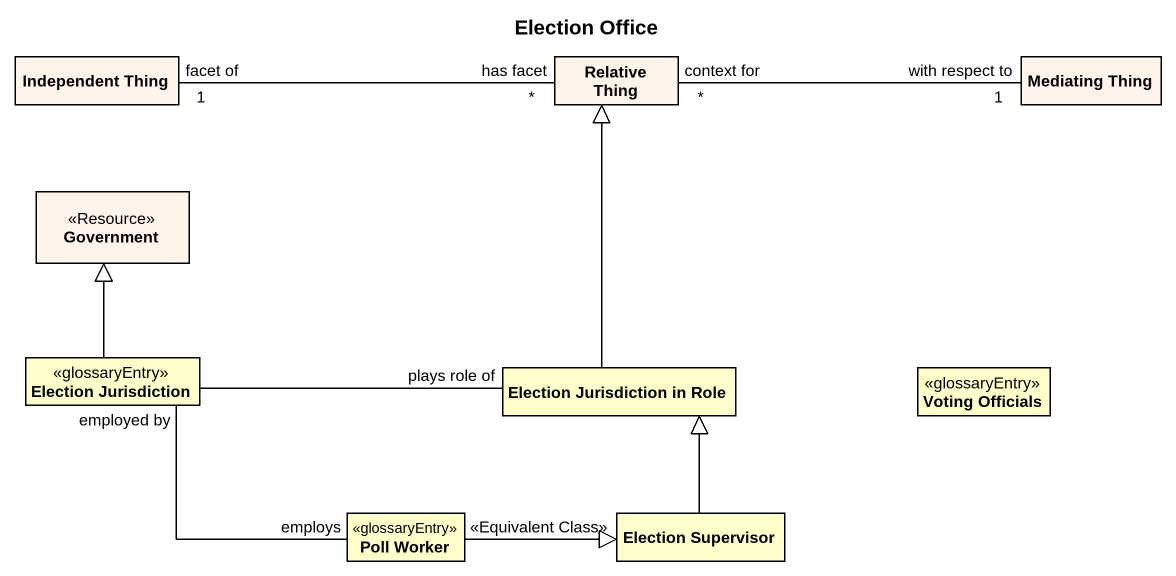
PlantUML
@startuml
title Election Office
hide circle
hide empty members
class "Independent Thing" as Independent_Thing #FFF4EA
class "Relative Thing" as Relative_Thing #FFF4EA
class "Mediating Thing" as Mediating_Thing #FFF4EA
class Government <<Resource>> #FFF4EA
class "Election Jurisdiction" as Election_Jurisdiction <<glossaryEntry>>
class "Election Jurisdiction in Role" as Election_Jurisdiction_in
class "Voting Officials" as Voting_Officials <<glossaryEntry>>
class "Poll Worker" as Poll_Worker <<glossaryEntry>>
class "Election Supervisor" as Election_Supervisor
Independent_Thing "facet of\n1" -right- "has facet\n*" Relative_Thing
Relative_Thing "context for\n*" -right- "with respect to\n1" Mediating_Thing
Election_Jurisdiction -up-|> Government
Election_Jurisdiction -right- "plays role of" Election_Jurisdiction_in
Election_Jurisdiction "employed by" -right- "employs" Poll_Worker
Election_Jurisdiction_in -up-|> Relative_Thing
Poll_Worker -right-|> Election_Supervisor : <<Equivalent Class>>
Election_Supervisor -up-|> Election_Jurisdiction_in
@enduml
